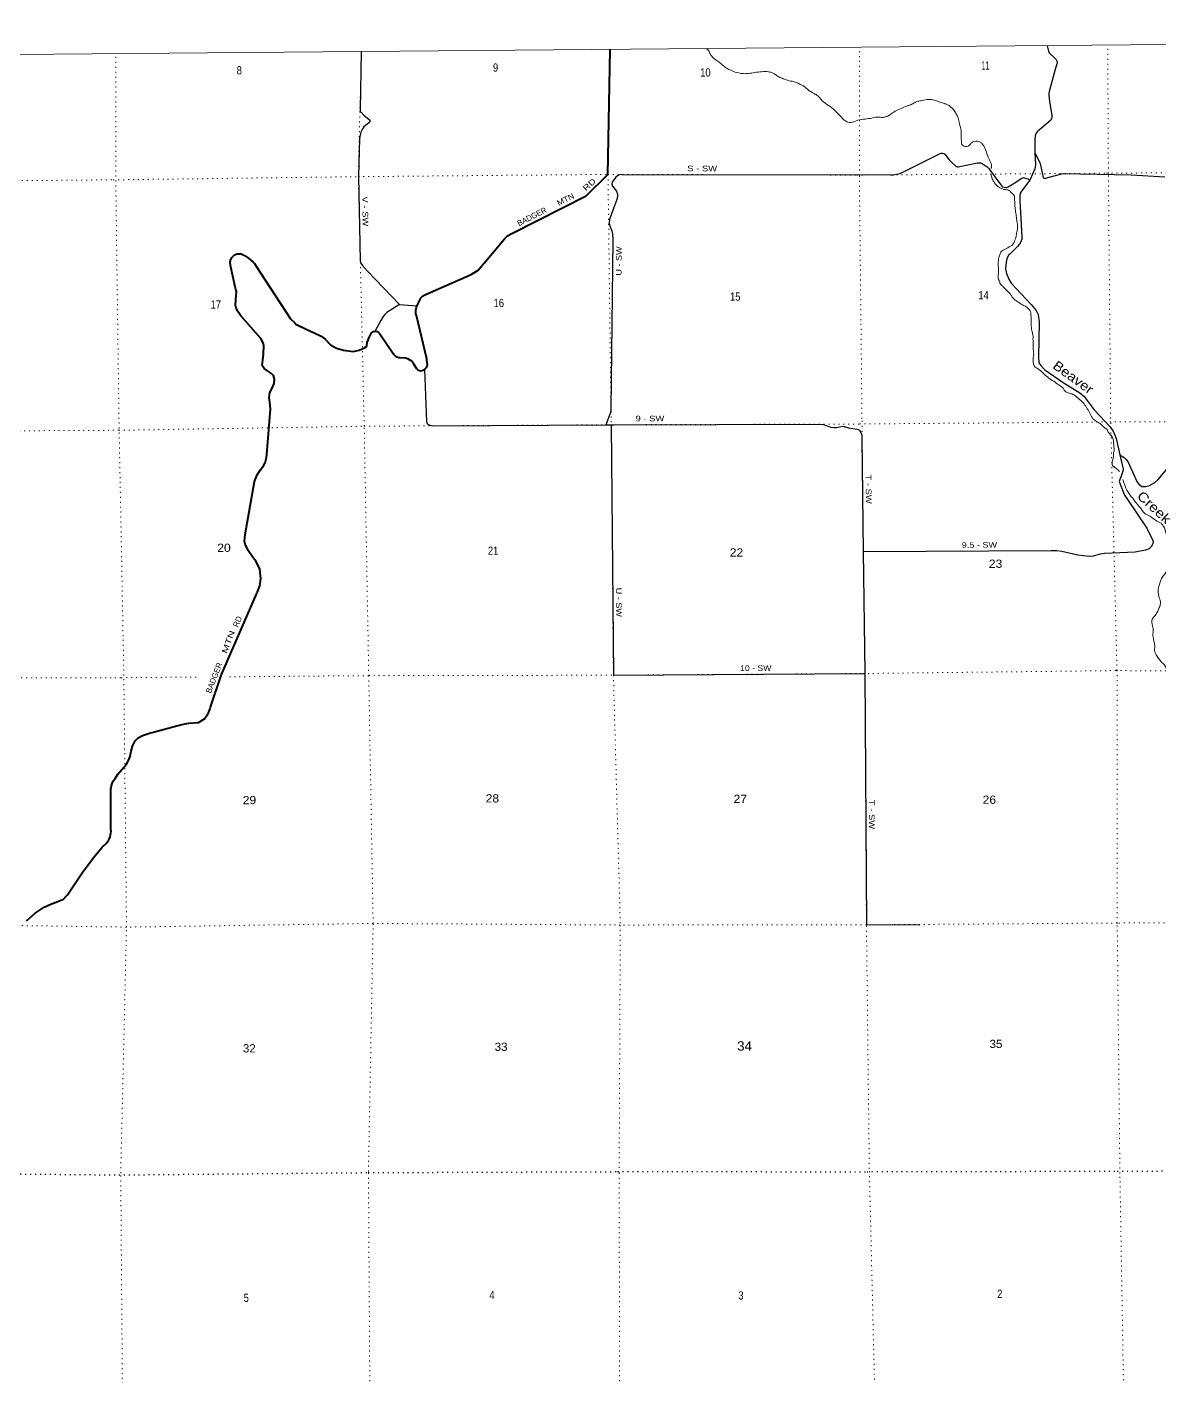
# Model space of a CAD drawing. Header units: feet. Extents: x -8 to 250644, y -192250 to 1368.
# Drawn here: x 187545 to 211617, y -27315 to 1368 of the extents above; entities that cross this region are included whole.
import ezdxf

# ---------------------------------------------------------------- set-up
doc = ezdxf.new("R2010")
doc.units = ezdxf.units.FT
doc.header["$LTSCALE"] = 70
doc.linetypes.add('DOTTED', pattern=[1.5, 0.3, -1.2])
for name, color, linetype, lineweight in [('26', 7, 'Continuous', 40), ('29', 7, 'Continuous', 25), ('39', 7, 'Continuous', 13), ('4', 7, 'Continuous', 13), ('6', 7, 'DOTTED', 25), ('7', 7, 'DOTTED', 13)]:
    doc.layers.add(name, color=color, linetype=linetype, lineweight=lineweight)
for name, color, linetype in [('27', 7, 'Continuous'), ('30', 7, 'Continuous'), ('41', 7, 'Continuous')]:
    doc.layers.add(name, color=color, linetype=linetype)

msp = doc.modelspace()

# ---------------------------------------------------------------- linework, layer by layer
at = {"layer": '26'}
for points in [[(195948.89, -5935.34), (195985.21, -5922.81), (196008.11, -5906.14), (196041.43, -5870.71), (196056.01, -5841.54), (196060.17, -5810.28), (196049.34, -5713.02), (196049.81, -5695.5), (196041.95, -5663.02), (195825.52, -4769.04), (195816.63, -4732.34), (195812.08, -4687.15), (195812.08, -4651.73), (195824.57, -4591.29), (195855.15, -4524.78), (195929.9, -4384.05), (195955.77, -4357.89), (196006.48, -4327.83), (196987.41, -3894.71), (197140.54, -3802.39), (197220.37, -3708.83), (197241.4, -3683.83), (197262.44, -3658.83), (197701.34, -3137.24), (197763.85, -3074.97), (197819.44, -3045.9), (197844.44, -3032.83), (197869.44, -3018.14), (199433.91, -2224.39), (199899, -1767.05), (199945.25, 884.72)], [(192706, -6403.35), (192758.5, -6310.87), (192800.96, -6214.36), (192805.18, -6117.79), (192787.22, -6041.3), (192720.92, -5988.9), (192656.61, -5944.54), (192586.28, -5894.13), (192546.15, -5831.7), (192558.45, -5719.04), (192572.8, -5586.27), (192581.21, -5407.22), (192575.25, -5375.02), (192557.22, -5332.75), (192519.12, -5258.24), (192095.48, -4772.72), (192051.13, -4707.98), (192036.55, -4691.31), (191994.91, -4607.95), (191981.2, -4557.27), (191987.49, -4428.5), (191997.91, -4253.48), (191988.66, -4214.09), (191971.93, -4158.87), (191875.58, -3706.87), (191870.25, -3681.87), (191868.59, -3656.87), (191867.68, -3642.74), (191868.48, -3623.04), (191871.34, -3603.52), (191876.22, -3584.41), (191883.06, -3565.92), (191891.81, -3548.24), (191902.35, -3531.58), (191914.58, -3516.1), (191928.36, -3502), (191943.54, -3489.4), (191959.95, -3478.47), (191977.42, -3469.31), (191995.75, -3462.02), (192014.73, -3456.69), (192034.17, -3453.38), (192053.86, -3452.12), (192073.56, -3452.92), (192093.08, -3455.77), (192098.11, -3456.85), (192169.68, -3490.55), (192237.34, -3531.55), (192300.34, -3579.4), (192358, -3633.57), (192366.99, -3643.55), (192382.14, -3660.38), (192403.81, -3693.55), (193151.86, -4838.66), (193239.33, -4925.05), (193264.35, -4949.5), (193289.33, -4962.39), (193479.44, -5060.47), (193654.36, -5135.17), (193803.14, -5207.83), (193887.53, -5266.29), (193999.98, -5391.21), (194124.6, -5463.83), (194275.45, -5506.31), (194478.64, -5532.76), (194611.52, -5500.77), (194722.3, -5454.66), (194756.26, -5435.27), (194768.66, -5416.49), (194780.89, -5340.06), (194823.37, -5233.48), (194869.86, -5132.96), (194910.36, -5103.93), (194952.44, -5096.86), (194989.5, -5106.02), (195022.81, -5129.16), (195044.88, -5157.36), (195331.81, -5576.29), (195341.98, -5591.42), (195353.66, -5605.41), (195366.75, -5618.1), (195381.09, -5629.35), (195396.53, -5639.04), (195412.9, -5647.06), (195429.4, -5653.1), (195454.46, -5658.97), (195479.4, -5660.41), (195597.26, -5667.22), (195636.18, -5682.17), (195673.33, -5701.11), (195708.29, -5723.83), (195710.95, -5725.95), (195733.34, -5743.81), (195751.86, -5772.91), (195828.23, -5892.91), (195856.1, -5918.64), (195889.42, -5933.23), (195918.57, -5939.48), (195948.89, -5935.34)], [(187538.36, -17638.37), (187719.78, -17471.64), (187911.19, -17345.18), (188064.24, -17279), (188168.12, -17236.99), (188193.12, -17226.88), (188218.12, -17221.47), (188319.99, -17176.77), (188378.35, -17111.36), (188403.36, -17083.33), (188418.1, -17061.36), (188731.63, -16593.93), (188975.73, -16276.42), (189146.73, -16072.34), (189164.18, -16051.51), (189194.36, -16027.21), (189201.39, -16021.55), (189230.56, -15992.56), (189256.53, -15960.67), (189279.03, -15926.24), (189297.8, -15889.65), (189312.65, -15851.3), (189323.41, -15811.61), (189329.96, -15771.01), (189332.23, -15729.94), (189330.2, -15688.87), (189327.07, -15665.32), (189328.61, -14879.55), (189328.66, -14854.54), (189330.66, -14829.55), (189332.4, -14807.8), (189341, -14761.7), (189354.37, -14716.76), (189362.78, -14696.53), (189375.12, -14667.18), (189391.17, -14646.53), (189421.71, -14607.23), (189474.2, -14520.79), (189568.99, -14414.29), (189661.77, -14303.78), (189714.27, -14211.3), (189738.57, -14134.9), (189760.92, -14026.29), (189789.29, -13925.73), (189843.84, -13813.15), (189910.37, -13746.85), (190003.04, -13698.7), (190150.03, -13646.61), (190207.59, -13631.26), (190232.59, -13624.59), (190257.59, -13620.19), (190808.41, -13466.49), (190945.28, -13442.55), (190985.55, -13434.56), (191188.82, -13416.75), (191319.76, -13344.52), (191406.54, -13213.87), (191430.18, -13146.37), (191438.93, -13121.37), (191449.21, -13096.37), (191679.82, -12399.45), (192423.81, -10690.05), (192436, -10665.05), (192446.12, -10640.05), (192496.55, -10515.49), (192519, -10360.61), (192497.27, -10157.37), (192421.12, -9998.31), (192352.86, -9917.73), (192246.51, -9764.67), (192184.39, -9631.79), (192168.43, -9563.36), (192182.8, -9422.54), (192380.24, -8298.16), (192442.91, -8151.37), (192503.47, -8056.89), (192572.08, -7962.43), (192608.44, -7896.09), (192636.83, -7787.49), (192645.02, -7719.1), (192723.41, -6755.47), (192711.63, -6608.58), (192697.73, -6516.01), (192706, -6403.35)]]:
    msp.add_lwpolyline(points, dxfattribs=at)
at = {"layer": '29'}
msp.add_line((195468.54, -4531.69), (195838.12, -4561.82), dxfattribs=at)
for points in [[(209242.09, 968.91), (209264.83, 851.84), (209279.41, 820.58), (209300.53, 798.4), (209374.17, 730.18), (209423.09, 683.04), (209439.75, 653.87), (209448.09, 630.43), (209449.13, 601.26), (209446, 585.1), (209412.14, 464.43), (209280.67, -2.11), (209276.29, -37.46), (209276.29, -83.3), (209287.78, -214.25), (209338.76, -506.33), (209338.76, -548.01), (209332.52, -575.1), (209313.77, -612.61), (209218.73, -699.88), (209030.56, -857.46), (209007.65, -892.89), (208986.83, -944.98), (208976.79, -1013.9), (208977.03, -1304.25)], [(194653.98, 838.52), (194627.15, -381.8), (194633.4, -425.56), (194647.98, -446.4), (194708.04, -506.32), (194824.99, -598.52), (194833.96, -618.56), (194837.48, -642.28), (194816.66, -668.88), (194705.7, -756.65), (194672.96, -809), (194645.89, -869.43), (194629.23, -927.78), (194616.73, -1004.89), (194591.74, -1804.07), (194633.39, -3605.61), (194645.89, -3655.62), (194679.21, -3705.63), (194786.66, -3821.11), (195468.54, -4531.69)], [(200185.44, -1767.59), (205903.76, -1777.99), (205972.5, -1772.79), (206037.05, -1760.29), (206112, -1744.65), (206153.67, -1729.03), (206950.91, -1326.81), (206986.64, -1313.3), (207015.79, -1313.3), (207038.7, -1321.64), (207059.33, -1339.19), (207155.3, -1459.88), (207215.7, -1519.6), (207296.92, -1590.45), (207323.99, -1605.04), (207347.88, -1607.16), (207755.51, -1520.91), (207798.79, -1518.55), (207819.62, -1520.64), (207853.97, -1537.45), (207961.22, -1608.16), (207989.7, -1635.52), (208275.67, -2015.55), (208292.33, -2028.06), (208323.57, -2040.56), (208358.97, -2044.73), (208381.88, -2042.13), (208406.86, -2032.75), (208513.65, -1964.02), (208699.46, -1843.14), (208718.2, -1836.88), (208737.97, -1835.82), (208752.31, -1836.27), (208836.89, -1863.03), (208858.79, -1878.06), (208870.72, -1890.59)], [(208977.03, -1304.25), (208988.91, -1564.94), (208986.83, -1606.62), (208982.7, -1622.79), (208976, -1644.67), (208878.55, -1872.31), (208870.72, -1890.59)], [(208977.03, -1304.25), (209078.34, -1503.53), (209089.95, -1532.14), (209156.58, -1829.09), (209162.83, -1838.47), (209173.56, -1846.51), (209189.9, -1850.97), (209208.65, -1849.93), (209255.58, -1835.26), (209553.3, -1752.51), (209579.33, -1748.34), (211024.63, -1778.53), (211742.78, -1817.76)], [(200185.44, -1767.59), (200122.97, -1784.26), (200064.66, -1825.94), (199990.45, -1930.42), (199981.36, -1971.81), (199995.69, -2014.44), (200079.47, -2123.31), (200102.14, -2196.86), (200102.14, -2230.2), (200086.11, -2303.43), (199974.22, -2601.47), (199931.39, -2726.16), (199923.06, -2797.01), (199929.7, -2846.44), (199979.59, -2967.83), (199998.02, -3030.4), (200006.36, -3153.65), (199960.54, -6750.05), (199952.21, -6829.24), (199856.49, -7091.08)], [(208870.72, -1890.59), (208690.34, -2121.55), (208666.14, -2166.14), (208657.81, -2211.98), (208655.14, -2318.31), (208702.53, -3090.52), (208697.37, -3145.56), (208676.54, -3199.74), (208651.55, -3249.75), (208611.39, -3300.15), (208443.4, -3462.88), (208424.56, -3477.94), (208393.33, -3524.83), (208378.75, -3563.38), (208363.68, -3630.28), (208355.85, -3766.56), (208357.92, -3809.28), (208375.24, -3872.39), (208420.4, -3992.66), (208472.5, -4081.18), (208899.37, -4530.31), (209003.49, -4659.51), (209049.31, -4742.86), (209067.77, -4899.19), (209054.74, -5652.29), (209064.52, -5772.29), (209103.44, -5832.73), (209188.93, -5918.59), (209577.73, -6189.05), (209931.8, -6413.99), (210023.89, -6491.23), (210239.73, -6773.78), (210573.66, -7128.9), (210640.29, -7227.89), (210694.44, -7345.62), (210706.93, -7380.01), (210786.89, -7728.68)], [(195468.54, -4531.69), (195195.66, -4703.82), (195154.93, -4742.67), (195120.69, -4787.18), (195068.67, -4874.12), (194947.68, -5095.68)], [(195997.53, -5913.84), (196040.16, -7020.06), (196051.84, -7059.54), (196070.59, -7080.38), (196108.07, -7101.21), (196166.38, -7109.55), (199877.21, -7090.8), (200032.35, -7088.72), (204411.63, -7077.77), (204472.02, -7081.94), (204640.69, -7138.2), (204711.06, -7147.54), (204761.47, -7146.54), (204889.09, -7122.83), (204921.82, -7125.7), (205011.8, -7153.02), (205200.64, -7182.21), (205227.93, -7192.38), (205248.75, -7209.05), (205279.98, -7254.9), (205294.56, -7300.74), (205300.8, -7386.18), (205325.79, -9785.67), (205361.16, -12364.39), (205395.99, -17722.08), (206531.44, -17712.94)], [(199968.87, -7095.97), (200015.09, -12414.99), (205360.11, -12377.93)], [(210786.89, -7728.68), (210872.55, -7789.03), (210914.2, -7818.21), (210953.3, -7868.34), (211151.6, -8310.01), (211184.89, -8353.43), (211251.56, -8401.7), (211335.98, -8405.21), (211401.5, -8389.2), (211525.07, -8314.26), (211601.42, -8251.66), (211791.41, -8023.89), (211922.12, -7893.23), (212052.65, -7795.68), (213185.37, -7127.81), (213317.38, -7059.66), (213392.34, -7034.66), (213513.13, -7026.32), (215897.54, -7019.02)], [(210786.89, -7728.68), (210855.89, -8030.77), (210853.79, -8054.06), (210809.58, -8182.88), (210780.92, -8255.83), (210772.59, -8297.51), (210789.97, -8349.38), (210885.05, -8585.08), (210945.1, -8677.43), (211356.93, -9287.96), (211478.8, -9534.42), (211493.13, -9570.78), (211488.97, -9612.46), (211456.8, -9674.92), (211405.67, -9724.99), (211329.75, -9758.93), (211111.88, -9800.27), (210460.22, -9829.18), (210364.78, -9837.57), (210218.66, -9883.36), (210129.02, -9889.18), (209894.12, -9862.69), (209552.27, -9787.75), (209443.98, -9768.75), (209325.47, -9767.15), (205332.7, -9788.89)]]:
    msp.add_lwpolyline(points, dxfattribs=at)
at = {"layer": '39'}
for points in [[(208047.14, -1643.65), (208053.02, -1625.8), (208057.73, -1569.35), (208040.46, -1519.46), (207970.39, -1364.18), (207920.77, -1222.5), (207889.04, -1156.86), (207853.84, -1115.45), (207839.33, -1097.68), (207788.33, -1068.71), (207721.73, -1062.26), (207667.64, -1073.61), (207633.85, -1092.52), (207612.24, -1115.17), (207606.39, -1123.36), (207556.98, -1162.77), (207494.79, -1172.31), (207460.3, -1161.06), (207425.34, -1129.69), (207415.98, -1073.58), (207407.35, -963.12), (207406.54, -842.4), (207374.7, -686.21), (207343.84, -572.26), (207309.67, -488.57), (207286.69, -452.89), (207226.22, -363.79), (207199.54, -342.29), (207138.01, -293.46), (207072.91, -264.83), (207060.75, -261.1), (206949.18, -225.52), (206865.88, -193.3), (206817.35, -184.4), (206738.55, -172.2), (206684.27, -175.51), (206551.93, -198.79), (206467.84, -218.91), (206416.09, -244.29), (206338.51, -284.38), (206274.55, -304.01), (206164.87, -348.88), (206033.38, -408.37), (205918.28, -479.53), (205912.33, -483.69), (205852.9, -525.36), (205786.98, -547.05), (205740.89, -556.2), (205670.23, -547.82), (205507.61, -567.8), (205371.26, -591.18), (205214.78, -615.05), (205060.87, -662.99), (205002.38, -658.35), (204916.55, -604.05), (204798.98, -484.13), (204658.96, -350.64), (204515.7, -251.45), (204404.4, -141.42), (204385.77, -119.74), (204301.77, -57.35), (204244.67, -26.51), (204107.5, 70.81), (204035.76, 125.44), (203984.88, 148.37), (203899.34, 190.6), (203818.28, 212.8), (203686.69, 243.87), (203625.71, 268.56), (203532.21, 306.58), (203466.78, 349.28), (203409.55, 386.14), (203344.59, 408.74), (203213.47, 419.69), (203205.42, 419.49), (203054.79, 403.83), (202924.42, 382.6), (202771.54, 376.93), (202642.15, 399.99), (202504.1, 449.02), (202440.92, 481.71), (202359.01, 540.11), (202237.93, 637.83), (202162.26, 688.33), (202125.14, 725.68), (202100.39, 751.25), (202059.33, 821.19), (202051.98, 840.64), (201998.61, 903.34)], [(208919.79, -5114.26), (208900.88, -4993.98), (208897.58, -4853.22), (208892.99, -4742.66), (208877.16, -4668.59), (208831.62, -4615.35), (208792.59, -4582.07), (208717.15, -4541.61), (208598.62, -4465.97), (208549.53, -4432.94), (208495.8, -4373.86), (208456.12, -4312.43), (208414.84, -4269.15), (208319.98, -4172.82), (208276.64, -4127.58), (208230.82, -4062.27), (208230.68, -4056.24), (208196.74, -3982.6), (208195.75, -3940.37), (208206.74, -3807.31), (208195.87, -3686.84), (208205.11, -3565.89), (208215.91, -3511.31), (208248.42, -3438.09), (208254.09, -3421.86), (208343.12, -3355.35), (208462.44, -3292.14), (208505.96, -3258.9), (208542.63, -3191.63), (208578.38, -3084.13), (208580.15, -3074.03), (208597.69, -2962.95), (208610.36, -2902.28), (208609.08, -2847.99), (208590.59, -2745.81), (208577.57, -2619.35), (208558.74, -2503.1), (208549.83, -2380.58), (208546.82, -2251.87), (208546.49, -2237.8), (208478.16, -2156.92), (208438.9, -2113.6), (208349.75, -2089.56), (208230.1, -2052.18), (208189.2, -2024.98), (208181.01, -2019.14), (208104.16, -1918.35), (208064.18, -1844.86), (208055.24, -1806.84), (208045.56, -1765.1)], [(210327.78, -7040.43), (210237.84, -6982.22), (210213.18, -6960.68), (210152.38, -6857.49), (210091.45, -6748.28), (210022.65, -6647.31), (209929.8, -6550.93), (209825.21, -6468.93), (209786.37, -6443.69), (209703.22, -6417.5), (209636.11, -6388.92), (209594.7, -6339.62), (209575.88, -6309.88), (209538.82, -6274.55), (209491.84, -6245.48), (209483.69, -6241.65), (209381.26, -6165.63), (209311.9, -6127.04), (209274.94, -6095.73), (209172.31, -6011.66), (209063.27, -5911.64), (208964.94, -5839.54), (208950.02, -5803.68), (208940.17, -5727.45), (208937.5, -5699.35), (208951.35, -5602.44), (208942.58, -5485.95), (208943.97, -5373.23), (208937.41, -5264.74), (208930.94, -5160.27), (208928.79, -5154.28), (208921.81, -5114.21)], [(210773.36, -8082.54), (210750.14, -8056.51), (210653.75, -7980.34), (210639.38, -7968.61), (210621.49, -7892.58), (210628.55, -7850.15), (210646.7, -7765.22), (210649.08, -7694.74), (210650.95, -7688.66), (210654.72, -7505.47), (210642.32, -7405.17), (210602.06, -7319.61), (210521.1, -7214.9), (210514.55, -7192.92), (210496.1, -7179.28), (210374.81, -7071.5), (210327.02, -7039.24)], [(211794.07, -12325.25), (211773.07, -12287.53), (211755.6, -12229.59), (211687.29, -12148.73), (211606.66, -12058.1), (211558.64, -11984.8), (211528.96, -11921.12), (211526.1, -11798.46), (211488.74, -11578.04), (211491.15, -11423.05), (211465.97, -11292.87), (211462.97, -11250.69), (211531.13, -11152.49), (211604.44, -11015.94), (211638.69, -10930.62), (211645.8, -10890.21), (211647.57, -10880.11), (211622.76, -10766.02), (211597.24, -10621.76), (211603.88, -10561.24), (211654.35, -10395.06), (211669.6, -10358.48), (211732.01, -10272.49), (211796.49, -10188.46), (211867.7, -10134.44), (211907.33, -10107.35), (211954.11, -10041.85), (211957.1, -9997.51), (211922.09, -9877.63), (211884.51, -9820.17), (211854.46, -9740.41), (211852.26, -9732.42), (211818.75, -9676.88), (211806.77, -9594.67), (211801.43, -9538.46), (211755.14, -9366.53), (211730.98, -9280.59), (211681, -9209.35), (211637.72, -9166.11), (211599.16, -9152.95), (211539.96, -9118.15), (211378.43, -9011.34), (211325.4, -8982.41), (211263.49, -8917.5), (211246.74, -8889.73), (211242.58, -8883.79), (211134.84, -8753.57), (211076.53, -8670.45), (211018.65, -8605.43), (210911.99, -8434.94), (210879.79, -8349.19), (210846.91, -8250.45)]]:
    msp.add_spline(points, degree=3, dxfattribs=at)
at = {"layer": '4'}
msp.add_lwpolyline([(0, -0.01), (31078.95, 21.37), (62157.81, 85.49), (93236.57, 192.37), (124315.15, 341.99), (155393.5, 534.37), (186473.05, 772.71), (217549.25, 1047.36), (248626.55, 1367.98), (250643.68, -181929.51), (219314.24, -182252.73), (187984.4, -182532.85), (156654.22, -182769.89), (125323.73, -182963.82), (93993, -183114.66), (62662.1, -183222.4), (31331.08, -183287.03), (0, -183308.59)], close=True, dxfattribs=at)
msp.add_lwpolyline([(0, -0.01), (31078.95, 21.37), (62157.81, 85.49), (93236.57, 192.37), (124315.15, 341.99), (155393.5, 534.37), (186473.05, 772.71), (217549.25, 1047.36), (248626.55, 1367.98), (250643.68, -181929.51), (219314.24, -182252.73), (187984.4, -182532.85), (156654.22, -182769.89), (125323.73, -182963.82), (93993, -183114.66), (62662.1, -183222.4), (31331.08, -183287.03), (0, -183308.59)], close=True, dxfattribs=at)
at = {"layer": '6'}
msp.add_lwpolyline([(186668.3, -23012.21), (189499.18, -23039.43), (194799.55, -22989.67), (200105.58, -22969.9), (205407.6, -22970.47), (210726.5, -22959.19), (216044.6, -22940.9), (217781.88, -22891.95)], dxfattribs=at)
at = {"layer": '7'}
for points in [[(199945.25, 884.72), (199899.58, -1766.64), (199968.61, -7089.71), (200015.09, -12414.99), (200162, -17726.05), (200137, -22995.05), (200148.79, -28196.33), (200180.8, -33550.49), (200205.69, -36170.4)], [(205657.98, -44168.01), (205657.7, -44139.55), (205600.16, -38755.29), (205574.67, -33517.09), (205587.45, -28336.04), (205456.66, -22909.29), (205395.99, -17722.08), (205361.79, -12382.54), (205301, -6962.31), (205245.17, -1790.53), (205246.14, 932.26)], [(210975.62, -44870.99), (210969.27, -44120.23), (210932.1, -38802.74), (210910.22, -33473.75), (210871.44, -28137.3), (210785.28, -23009.86), (210728.78, -17683.44), (210723.78, -12315.71), (210590.06, -7062.11), (210540.82, -1744.65), (210526.81, 980.85)], [(189577.13, -28007.06), (189538.58, -23000.78), (189661.51, -17770.81), (189604.91, -12421.64), (189504.11, -7170.43), (189433.89, -1914.97), (189434.49, 794.14)], [(194968, -43378.05), (194971, -38927.05), (194898.58, -33604.84), (194839.79, -28264.38), (194806, -22968.05), (194906, -17692.05), (194812.42, -12424.24), (194716.64, -7120.71), (194591.87, -1814.58), (194653.98, 838.52)], [(186493.64, -1907.86), (189380.74, -1882), (194591.87, -1814.58), (199899.58, -1766.64), (205194.47, -1780.89), (210499.77, -1741.45), (215834.05, -1704.63), (217575.15, -1642.79)], [(186538.16, -7221.9), (189497.69, -7207.46), (194716.64, -7120.71), (199968.61, -7089.71), (205248.75, -7073.39), (210467.72, -7029.96), (215903.2, -7021.28), (217626.15, -6939.29)], [(191850.39, -12448.57), (194812.42, -12424.24), (200015.09, -12414.99), (205324.78, -12378.54), (210694.81, -12316.53), (215903.13, -12346.57), (217677.92, -12315.31)], [(186580.85, -12474.15), (189548.6, -12467.54), (191212.43, -12453.83)], [(217729, -17621.04), (216036, -17664.05), (210728.78, -17683.44), (205395.99, -17722.08), (200162, -17726.05), (194906, -17692.05), (189661.51, -17770.81), (186624.2, -17726.79)]]:
    msp.add_lwpolyline(points, dxfattribs=at)

# ---------------------------------------------------------------- texts
at = {"layer": '27'}
for s, height, rotation, width, p in [('RD', 120, 42.876, 1.3, (199433.14, -2129.58)), ('MTN', 120, 26.901, 1.1, (198854.02, -2437.92)), ('MTN    ', 120.7, 69.654, 1.45, (191792.11, -11964.54))]:
    msp.add_text(s, height=height, rotation=rotation, dxfattribs=dict(at, width=width)).set_placement(p)
for s, height, rotation, p in [('BADGER', 120, 26.901, (198006.96, -2869.87)), ('RD', 120.7, 67.005, (192031.32, -11406.13)), ('BADGER', 120.7, 68.557, (191453.89, -12809.04))]:
    msp.add_text(s, height=height, rotation=rotation, dxfattribs=at).set_placement(p)
at = {"layer": '30'}
for s, rotation, width, p in [('S - SW', 359.896, 1.25, (201584.9, -1700.14)), ('V - SW', 271.324, 1.25, (194671.76, -2236.8)), ('U - SW', 89.27, 1.2, (200186.63, -3918.45)), ('9 - SW', 0.143, 1.25, (200484.94, -7017.59)), ('T - SW', 270.597, 1.25, (205378.72, -8145.86)), ('9.5 - SW', 0.312, 1.2, (207423.52, -9707.5)), ('U - SW', 270.498, 1.2, (200068.93, -10554.76)), ('10 - SW', 0.397, 1.15, (202708.85, -12326.31)), ('T - SW', 270.372, 1.25, (205448.72, -15064.61))]:
    msp.add_text(s, height=120, rotation=rotation, dxfattribs=dict(at, width=width)).set_placement(p)
at = {"layer": '41'}
for s, height, rotation, width, p in [('Beaver', 201.2, 324, 1.15, (209339.31, -5873.31)), ('Creek', 201.1, 317, 1.2, (211131.29, -8626.8))]:
    msp.add_text(s, height=height, rotation=rotation, dxfattribs=dict(at, width=width)).set_placement(p)
at = {"layer": '7'}
for s, height, width, p in [('9', 175, 0.85, (197454, 418.95)), ('11', 175, 0.65, (207838.41, 462.44)), ('8', 175, 0.85, (192005, 359.95)), ('10', 175, 0.85, (201861, 313.95)), ('15', 175, 0.85, (202494.79, -4452.24)), ('14', 175, 0.85, (207775.67, -4419.83)), ('17', 175, 0.85, (191450.04, -4620.95)), ('16', 175, 0.85, (197468, -4587.05)), ('20', 175, 1.1, (191591, -9792.05)), ('21', 175, 0.85, (197346.68, -9854.74)), ('22', 175, 1.1, (202488.41, -9892.43)), ('23', 175, 1.1, (207998.76, -10131.66)), ('29', 175, 1.1, (192132.75, -15156.74)), ('28', 175, 1.1, (197298.5, -15120.6)), ('27', 175, 1.1, (202569.67, -15130.99)), ('26', 175, 1.1, (207866.21, -15148.68)), ('32', 175, 1.05, (192136, -20435.05)), ('33', 175, 1.05, (197490.29, -20402.43)), ('34', 201.2, 1.05, (202646.39, -20398.26)), ('35', 175, 1.05, (208014.04, -20340.74)), ('4', 175, 0.85, (197377.46, -25682.74)), ('3', 175, 0.85, (202672.17, -25688.95)), ('2', 175, 0.85, (208176.5, -25655.25)), ('5', 175, 0.85, (192153.12, -25739.85))]:
    msp.add_text(s, height=height, dxfattribs=dict(at, width=width)).set_placement(p)

doc.saveas('drawing.dxf')
